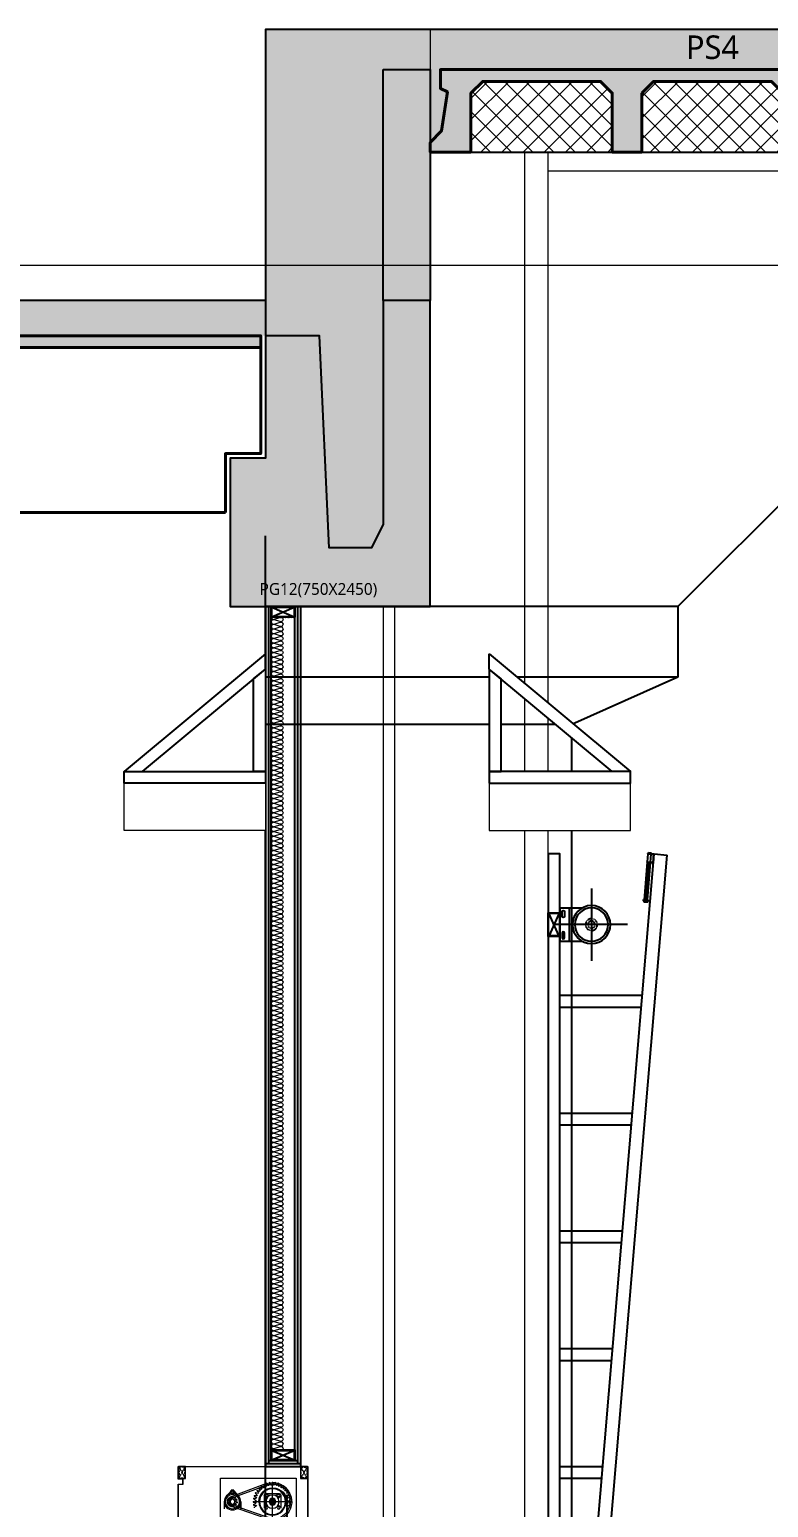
# Model space of a CAD drawing. Header units: millimetres. Extents: x 0 to 420000, y 0 to 297000.
# Drawn here: x 229511 to 232648, y 48176 to 54450 of the extents above; entities that cross this region are included whole.
import ezdxf
from ezdxf.enums import TextEntityAlignment as Align

# ---------------------------------------------------------------- set-up
doc = ezdxf.new("R2010")
doc.units = ezdxf.units.MM
doc.set_wipeout_variables(frame=1)
for name, pattern in [('0731_main_plan$0$form_$0$y-Landschaft$0$_$1$20120914_Verkehrsflächen_Grün$0$20120628_xref - Gammel$1$3_H-GL_F1_U3 - Default$0${ Offset Lines }', [0]), ('CEN', [62, 60, -1, 0, -1]), ('CENTER', [2, 1.25, -0.25, 0.25, -0.25]), ('HID', [2, 1.1, -0.9]), ('HIDDENX2', [0.75, 0.5, -0.25])]:
    doc.linetypes.add(name, pattern=pattern)
doc.layers.get('Defpoints').update_dxf_attribs({"color": 140})
for name, color, linetype in [('1', 3, 'Continuous'), ('3', 3, 'Continuous'), ('[0]', 255, 'Continuous'), ('A-CONC-SOLD', 253, 'CEN'), ('CEN', 1, 'CEN'), ('SCREW2', 8, 'Continuous'), ('오버헤드 FR', 1, 'Continuous')]:
    doc.layers.add(name, color=color, linetype=linetype)
for name, color, linetype, lineweight in [('A-AXIS-LINE', 1, 'CEN', 15), ('A-CONC-LIN1', 2, 'Continuous', 40), ('A-CONC-LIN2', 7, 'Continuous', 25), ('A-ELEV-LIN2', 7, 'Continuous', 25), ('A-ELEV-LIN3', 8, 'Continuous', 18), ('A-WAXM-DRYW', 4, 'Continuous', 25), ('A-WAXM-PANL', 6, 'Continuous', 20), ('A-XXXX-FIN2', 6, 'Continuous', 20), ('A-XXXX-INSL1', 15, 'Continuous', 18), ('A-XXXX-INSL2', 8, 'Continuous', 18), ('A-XXXX-STL', 3, 'Continuous', 25), ('DJ', 7, 'Continuous', 5)]:
    doc.layers.add(name, color=color, linetype=linetype, lineweight=lineweight)
doc.layers.add('A-XXXX-NPLT', color=144, linetype='Continuous', lineweight=15, plot=False)
doc.styles.add('맑은고딕', font='')
doc.styles.get('맑은고딕').set_extended_font_data('Malgun Gothic')

# ---------------------------------------------------------------- blocks, each defined once
blk = doc.blocks.new('axis(211208)')
at = {"layer": 'A-AXIS-LINE', "ltscale": 1000}
blk.add_line((4631788.1, -412118.7), (4955413.1, -412118.7), dxfattribs=at)
blk = doc.blocks.new('90x45x2.3t')
at = {"layer": '1'}
h = blk.add_hatch(dxfattribs=at)
h.set_pattern_fill('ANSI32', color=256, scale=0.5, style=0)
h.set_pattern_definition([(45, (21523.4563, -2132.821), (-3.367596, 3.367596), []), (45, (21525.7014, -2132.821), (-3.367596, 3.367596), [])])
h.paths.add_polyline_path([(23242.8, 726.2), (23338.2, 726.2), (23338.2, 685.8), (23242.8, 685.8)], flags=16)
edge = h.paths.add_edge_path()
edge.add_line((23242.8, 728.5), (23338.2, 728.5))
edge.add_arc((23338.2, 726.2), 2.3, 360, 450, ccw=False)
edge.add_line((23340.5, 726.2), (23340.5, 685.8))
edge.add_arc((23338.2, 685.8), 2.3, 270, 360, ccw=False)
edge.add_line((23338.2, 683.5), (23242.8, 683.5))
edge.add_arc((23242.8, 685.8), 2.3, 180, 270, ccw=False)
edge.add_line((23240.5, 685.8), (23240.5, 726.2))
edge.add_arc((23242.8, 726.2), 2.3, 90, 180, ccw=False)
for p, q in [((23242.8, 685.8), (23338.2, 726.2)), ((23242.8, 726.2), (23338.2, 685.8))]:
    blk.add_line(p, q, dxfattribs=at)
at = {"layer": '3'}
blk.add_lwpolyline([(23242.8, 728.5), (23338.2, 728.5, -0.414214), (23340.5, 726.2), (23340.5, 685.8, -0.414214), (23338.2, 683.5), (23242.8, 683.5, -0.414214), (23240.5, 685.8), (23240.5, 726.2, -0.414214)], format="xyb", close=True, dxfattribs=at)
blk.add_lwpolyline([(23242.8, 726.2), (23338.2, 726.2), (23338.2, 685.8), (23242.8, 685.8)], close=True, dxfattribs=at)
at = {"layer": 'Defpoints'}
blk.add_lwpolyline([(23240.5, 728.5), (23340.5, 728.5), (23340.5, 683.5), (23240.5, 683.5)], close=True, dxfattribs=at)
blk = doc.blocks.new('방화스크린(냉동)')
at = {"layer": 'A-ELEV-LIN3'}
for p, q in [((225693.1, 84336.8), (225694.8, 84339.1)), ((225693.1, 84336.8), (225700.6, 84328)), ((225694.8, 84339.1), (225705.5, 84334.8)), ((225701.3, 84346.7), (225703.3, 84348.7)), ((225701.3, 84346.7), (225707.2, 84336.8)), ((225703.3, 84348.7), (225713.2, 84342.7)), ((225705.5, 84334.8), (225707.2, 84336.8)), ((225710.9, 84355.2), (225713.2, 84356.9)), ((225710.9, 84355.2), (225715.2, 84344.5)), ((225713.2, 84356.9), (225722, 84349.4)), ((225713.2, 84342.7), (225715.2, 84344.5)), ((225721.7, 84362.1), (225724.2, 84363.4)), ((225721.7, 84362.1), (225724.3, 84350.8)), ((225722, 84349.4), (225724.3, 84350.8)), ((225724.2, 84363.4), (225731.8, 84354.6)), ((225731.8, 84354.6), (225734.2, 84355.6)), ((225733.4, 84367.2), (225736.1, 84368.1)), ((225733.4, 84367.2), (225734.2, 84355.6)), ((225736.1, 84368.1), (225742.3, 84358.2)), ((225742.3, 84358.2), (225744.8, 84358.9)), ((225745.8, 84370.4), (225744.8, 84358.9)), ((225745.8, 84370.4), (225748.6, 84370.9)), ((225748.6, 84370.9), (225753.2, 84360.2)), ((225753.2, 84360.2), (225755.8, 84360.4)), ((225758.6, 84371.6), (225755.8, 84360.4)), ((225760, 84347.9), (225757.9, 84347.9)), ((225760, 84347.2), (225757.9, 84347.2)), ((225758.6, 84371.6), (225761.4, 84371.6)), ((225760, 84217.2), (225760, 84362.8)), ((225761.4, 84371.6), (225764.2, 84360.4)), ((225764.2, 84360.4), (225766.8, 84360.2)), ((225771.4, 84370.9), (225766.8, 84360.2)), ((225771.4, 84370.9), (225774.2, 84370.4)), ((225774.2, 84370.4), (225775.2, 84358.9)), ((225775.2, 84358.9), (225777.7, 84358.2)), ((225783.9, 84368.1), (225777.7, 84358.2)), ((225783.9, 84368.1), (225786.6, 84367.2)), ((225786.6, 84367.2), (225785.8, 84355.6)), ((225785.8, 84355.6), (225788.2, 84354.6)), ((225795.8, 84363.4), (225788.2, 84354.6)), ((225794, 84356.5), (225936.3, 84303.1)), ((225798.3, 84362.1), (225795.7, 84350.8)), ((225795.7, 84350.8), (225798, 84349.4)), ((225795.8, 84363.4), (225798.3, 84362.1)), ((225797.1, 84362.7), (225939.5, 84309.3)), ((225806.9, 84356.9), (225798, 84349.4)), ((225809.1, 84355.2), (225804.8, 84344.5)), ((225804.8, 84344.5), (225806.8, 84342.7)), ((225816.7, 84348.7), (225806.8, 84342.7)), ((225806.9, 84356.9), (225809.1, 84355.2)), ((225818.7, 84346.7), (225812.8, 84336.8)), ((225812.8, 84336.8), (225814.5, 84334.8)), ((225825.2, 84339.1), (225814.5, 84334.8)), ((225816.7, 84348.7), (225818.7, 84346.7)), ((225826.9, 84336.8), (225819.4, 84328)), ((225825.2, 84339.1), (225826.9, 84336.8)), ((225923.9, 84335.7), (225903.9, 84313.8)), ((225922.6, 84334.3), (225922.6, 84324.4)), ((225923.9, 84338.8), (225935.3, 84338.8)), ((225923.9, 84324.6), (225923.9, 84338.8)), ((225935.3, 84324.7), (225935.3, 84338.8)), ((225935.3, 84335.9), (225955.4, 84313.8)), ((225936.7, 84334.3), (225936.7, 84324.4)), ((225678.4, 84291.4), (225689.6, 84294.2)), ((225678.4, 84288.6), (225678.4, 84291.4)), ((225678.4, 84288.6), (225689.6, 84285.8)), ((225679.1, 84301.4), (225679.6, 84304.2)), ((225679.1, 84301.4), (225689.8, 84296.8)), ((225679.1, 84278.6), (225689.8, 84283.2)), ((225679.6, 84275.8), (225679.1, 84278.6)), ((225679.6, 84304.2), (225691.1, 84305.2)), ((225679.6, 84275.8), (225691.1, 84274.8)), ((225681.9, 84313.9), (225682.8, 84316.6)), ((225681.9, 84313.9), (225691.8, 84307.7)), ((225681.9, 84266.1), (225691.8, 84272.3)), ((225682.8, 84316.6), (225694.4, 84315.8)), ((225686.6, 84325.8), (225687.9, 84328.3)), ((225686.6, 84325.8), (225695.4, 84318.2)), ((225687.2, 84290), (225832.8, 84290)), ((225687.9, 84328.3), (225699.2, 84325.7)), ((225689.6, 84294.2), (225689.8, 84296.8)), ((225689.8, 84283.2), (225689.6, 84285.8)), ((225691.1, 84305.2), (225691.8, 84307.7)), ((225691.8, 84272.3), (225691.1, 84274.8)), ((225694.4, 84315.8), (225695.4, 84318.2)), ((225699.2, 84325.7), (225700.6, 84328)), ((225724.8, 84318.1), (225724.8, 84261.8)), ((225724.8, 84315.2), (225732.2, 84307.8)), ((225732.2, 84272.2), (225724.8, 84264.8)), ((225788.1, 84325.2), (225731.9, 84325.2)), ((225734.8, 84325.2), (225742.2, 84317.8)), ((225749.5, 84289.4), (225760.6, 84300.5)), ((225764.5, 84299.5), (225750.5, 84285.4)), ((225767.5, 84297.5), (225752.5, 84282.5)), ((225769.5, 84294.6), (225755.5, 84280.5)), ((225759, 84208.4), (225929.4, 84268.4)), ((225759.1, 84215.3), (225929.5, 84275.3)), ((225770.5, 84290.6), (225759.4, 84279.5)), ((225785.2, 84325.2), (225777.8, 84317.8)), ((225795.2, 84315.2), (225787.8, 84307.8)), ((225787.8, 84272.2), (225795.2, 84264.8)), ((225795.2, 84318.1), (225795.2, 84261.8)), ((225817.3, 84290), (225818, 84290)), ((225819.4, 84328), (225820.8, 84325.7)), ((225832.1, 84328.3), (225820.8, 84325.7)), ((225833.4, 84325.8), (225824.6, 84318.2)), ((225824.6, 84318.2), (225825.6, 84315.8)), ((225837.2, 84316.6), (225825.6, 84315.8)), ((225838.1, 84313.9), (225828.2, 84307.7)), ((225828.2, 84307.7), (225828.9, 84305.2)), ((225828.9, 84274.8), (225828.2, 84272.3)), ((225838.1, 84266.1), (225828.2, 84272.3)), ((225840.4, 84304.2), (225828.9, 84305.2)), ((225840.4, 84275.8), (225828.9, 84274.8)), ((225840.9, 84301.4), (225830.2, 84296.8)), ((225830.2, 84296.8), (225830.4, 84294.2)), ((225830.4, 84285.8), (225830.2, 84283.2)), ((225840.9, 84278.6), (225830.2, 84283.2)), ((225841.6, 84291.4), (225830.4, 84294.2)), ((225841.6, 84288.6), (225830.4, 84285.8)), ((225832.1, 84328.3), (225833.4, 84325.8)), ((225837.2, 84316.6), (225838.1, 84313.9)), ((225840.4, 84304.2), (225840.9, 84301.4)), ((225840.9, 84278.6), (225840.4, 84275.8)), ((225841.6, 84291.4), (225841.6, 84288.6)), ((225894.5, 84290), (225894.5, 84259.7)), ((225900.3, 84270.6), (225894.5, 84264.8)), ((225908.2, 84288.3), (225914.9, 84290.2)), ((225908.6, 84285.5), (225908.2, 84288.3)), ((225908.6, 84285.5), (225915.6, 84285.6)), ((225909.5, 84297.7), (225910.7, 84300.2)), ((225909.5, 84297.7), (225915.4, 84293.9)), ((225910.7, 84300.2), (225917.4, 84298.1)), ((225912.5, 84277), (225917.2, 84282.2)), ((225914.3, 84274.8), (225912.5, 84277)), ((225914.3, 84274.8), (225920.2, 84278.7)), ((225914.9, 84290.2), (225915.4, 84293.9)), ((225917.2, 84282.2), (225915.6, 84285.6)), ((225916.8, 84307.3), (225919.2, 84308.9)), ((225916.8, 84307.3), (225919.8, 84301)), ((225917.4, 84298.1), (225919.8, 84301)), ((225919.2, 84308.9), (225923.7, 84303.5)), ((225923.4, 84276.7), (225920.2, 84278.7)), ((225922.2, 84269.7), (225923.4, 84276.7)), ((225924.9, 84269), (225922.2, 84269.7)), ((225923.7, 84303.5), (225927.3, 84304.5)), ((225924.9, 84269), (225927.8, 84275.4)), ((225928.2, 84311.5), (225927.3, 84304.5)), ((225931.6, 84275.4), (225927.8, 84275.4)), ((225928.2, 84311.5), (225931.1, 84311.5)), ((225931.1, 84311.5), (225931.9, 84304.5)), ((225934.4, 84269), (225931.6, 84275.4)), ((225931.9, 84304.5), (225935.5, 84303.5)), ((225937.1, 84269.7), (225934.4, 84269)), ((225940.1, 84308.9), (225935.5, 84303.5)), ((225939.2, 84278.8), (225936, 84276.7)), ((225937.1, 84269.7), (225936, 84276.7)), ((225945, 84274.8), (225939.2, 84278.8)), ((225942.5, 84307.3), (225939.4, 84301)), ((225939.4, 84301), (225941.9, 84298.2)), ((225940.1, 84308.9), (225942.5, 84307.3)), ((225948.6, 84300.2), (225941.9, 84298.2)), ((225943.7, 84285.7), (225942.2, 84282.2)), ((225946.8, 84277), (225942.2, 84282.2)), ((225950.8, 84285.5), (225943.7, 84285.7)), ((225949.8, 84297.7), (225943.8, 84294)), ((225943.8, 84294), (225944.4, 84290.3)), ((225951.2, 84288.3), (225944.4, 84290.3)), ((225946.8, 84277), (225945, 84274.8)), ((225948.6, 84300.2), (225949.8, 84297.7)), ((225951.2, 84288.3), (225950.8, 84285.5)), ((225959, 84270.6), (225964.8, 84264.8)), ((225964.8, 84290), (225964.8, 84259.7)), ((225682.8, 84263.4), (225681.9, 84266.1)), ((225838.1, 84266.1), (225837.2, 84263.4))]:
    blk.add_line(p, q, dxfattribs=at)
blk.add_lwpolyline([(225980, 84390), (225660, 84390), (225660, 84190), (225980, 84190)], close=True, dxfattribs=at)
for centre, radius in [((225760, 84290), 57.2), ((225760, 84290), 55), ((225929.7, 84330.7), 4.16), ((225733.6, 84316.4), 5.28), ((225733.6, 84263.6), 5.28), ((225760, 84290), 28.1), ((225760, 84290), 14.2), ((225760, 84290), 10.6), ((225786.4, 84316.4), 5.28), ((225786.4, 84263.6), 5.28), ((225929.7, 84290), 35.1), ((225929.7, 84290), 30.4), ((225929.7, 84290), 10.3)]:
    blk.add_circle(centre, radius, dxfattribs=at)
for centre, radius, start, end in [((225760, 84290), 81.6, 62.94208, 269.33238), ((225760, 84290), 74.7, 62.93952, 269.33494), ((225757.9, 84287.2), 60.7, 90, 180), ((225757.9, 84287.2), 60, 90, 180), ((225760, 84290), 58, 0, 90), ((225760, 84290), 57.3, 0, 90), ((225731.9, 84318.1), 7.04, 90, 180), ((225727.2, 84302.8), 7.04, 338.57818, 45), ((225727.2, 84277.1), 7.04, 315, 21.42182), ((225747.2, 84322.7), 7.04, 225, 291.42182), ((225772.9, 84322.7), 7.04, 248.57818, 315), ((225792.8, 84302.8), 7.04, 135, 201.42182), ((225792.8, 84277.1), 7.04, 158.57818, 225), ((225788.1, 84318.1), 7.04, 0, 90), ((225929.7, 84290), 21.6, 269.3057, 62.96964), ((225929.7, 84290), 14.7, 269.3057, 62.96964)]:
    blk.add_arc(centre, radius, start, end, dxfattribs=at)
at = {"layer": 'A-WAXM-DRYW'}
for p, q in [((225640, 84440), (225640, 88090)), ((225652.5, 84452.5), (225652.5, 88090)), ((225665, 84498.7), (225665, 88090)), ((225765, 84500), (225765, 88090)), ((225777.5, 88090), (225777.5, 84465)), ((225790, 88090), (225790, 84440)), ((225777.5, 84465), (225652.5, 84465)), ((225777.5, 84465), (225777.5, 84452.5)), ((225790, 84452.5), (225640, 84452.5)), ((225790, 84440), (225640, 84440))]:
    blk.add_line(p, q, dxfattribs=at)
at = {"layer": 'A-XXXX-INSL2'}
blk.add_lwpolyline([(225765, 88045, -0.508699), (225752.9, 88036.2), (225727.1, 88043.8, 1.37259), (225727.1, 88026.2), (225752.9, 88033.8, -1.37259), (225752.9, 88016.2), (225727.1, 88023.8, 1.37259), (225727.1, 88006.2), (225752.9, 88013.8, -1.37259), (225752.9, 87996.2), (225727.1, 88003.8, 1.37259), (225727.1, 87986.2), (225752.9, 87993.8, -1.37259), (225752.9, 87976.2), (225727.1, 87983.8, 1.37259), (225727.1, 87966.2), (225752.9, 87973.8, -1.37259), (225752.9, 87956.2), (225727.1, 87963.8, 1.37259), (225727.1, 87946.2), (225752.9, 87953.8, -1.37259), (225752.9, 87936.2), (225727.1, 87943.8, 1.37259), (225727.1, 87926.2), (225752.9, 87933.8, -1.37259), (225752.9, 87916.2), (225727.1, 87923.8, 1.37259), (225727.1, 87906.2), (225752.9, 87913.8, -1.37259), (225752.9, 87896.2), (225727.1, 87903.8, 1.37259), (225727.1, 87886.2), (225752.9, 87893.8, -1.37259), (225752.9, 87876.2), (225727.1, 87883.8, 1.37259), (225727.1, 87866.2), (225752.9, 87873.8, -1.37259), (225752.9, 87856.2), (225727.1, 87863.8, 1.37259), (225727.1, 87846.2), (225752.9, 87853.8, -1.37259), (225752.9, 87836.2), (225727.1, 87843.8, 1.37259), (225727.1, 87826.2), (225752.9, 87833.8, -1.37259), (225752.9, 87816.2), (225727.1, 87823.8, 1.37259), (225727.1, 87806.2), (225752.9, 87813.8, -1.37259), (225752.9, 87796.2), (225727.1, 87803.8, 1.37259), (225727.1, 87786.2), (225752.9, 87793.8, -1.37259), (225752.9, 87776.2), (225727.1, 87783.8, 1.37259), (225727.1, 87766.2), (225752.9, 87773.8, -1.37259), (225752.9, 87756.2), (225727.1, 87763.8, 1.37259), (225727.1, 87746.2), (225752.9, 87753.8, -1.37259), (225752.9, 87736.2), (225727.1, 87743.8, 1.37259), (225727.1, 87726.2), (225752.9, 87733.8, -1.37259), (225752.9, 87716.2), (225727.1, 87723.8, 1.37259), (225727.1, 87706.2), (225752.9, 87713.8, -1.37259), (225752.9, 87696.2), (225727.1, 87703.8, 1.37259), (225727.1, 87686.2), (225752.9, 87693.8, -1.37259), (225752.9, 87676.2), (225727.1, 87683.8, 1.37259), (225727.1, 87666.2), (225752.9, 87673.8, -1.37259), (225752.9, 87656.2), (225727.1, 87663.8, 1.37259), (225727.1, 87646.2), (225752.9, 87653.8, -1.37259), (225752.9, 87636.2), (225727.1, 87643.8, 1.37259), (225727.1, 87626.2), (225752.9, 87633.8, -1.37259), (225752.9, 87616.2), (225727.1, 87623.8, 1.37259), (225727.1, 87606.2), (225752.9, 87613.8, -1.37259), (225752.9, 87596.2), (225727.1, 87603.8, 1.37259), (225727.1, 87586.2), (225752.9, 87593.8, -1.37259), (225752.9, 87576.2), (225727.1, 87583.8, 1.37259), (225727.1, 87566.2), (225752.9, 87573.8, -1.37259), (225752.9, 87556.2), (225727.1, 87563.8, 1.37259), (225727.1, 87546.2), (225752.9, 87553.8, -1.37259), (225752.9, 87536.2), (225727.1, 87543.8, 1.37259), (225727.1, 87526.2), (225752.9, 87533.8, -1.37259), (225752.9, 87516.2), (225727.1, 87523.8, 1.37259), (225727.1, 87506.2), (225752.9, 87513.8, -1.37259), (225752.9, 87496.2), (225727.1, 87503.8, 1.37259), (225727.1, 87486.2), (225752.9, 87493.8, -1.37259), (225752.9, 87476.2), (225727.1, 87483.8, 1.37259), (225727.1, 87466.2), (225752.9, 87473.8, -1.37259), (225752.9, 87456.2), (225727.1, 87463.8, 1.37259), (225727.1, 87446.2), (225752.9, 87453.8, -1.37259), (225752.9, 87436.2), (225727.1, 87443.8, 1.37259), (225727.1, 87426.2), (225752.9, 87433.8, -1.37259), (225752.9, 87416.2), (225727.1, 87423.8, 1.37259), (225727.1, 87406.2), (225752.9, 87413.8, -1.37259), (225752.9, 87396.2), (225727.1, 87403.8, 1.37259), (225727.1, 87386.2), (225752.9, 87393.8, -1.37259), (225752.9, 87376.2), (225727.1, 87383.8, 1.37259), (225727.1, 87366.2), (225752.9, 87373.8, -1.37259), (225752.9, 87356.2), (225727.1, 87363.8, 1.37259), (225727.1, 87346.2), (225752.9, 87353.8, -1.37259), (225752.9, 87336.2), (225727.1, 87343.8, 1.37259), (225727.1, 87326.2), (225752.9, 87333.8, -1.37259), (225752.9, 87316.2), (225727.1, 87323.8, 1.37259), (225727.1, 87306.2), (225752.9, 87313.8, -1.37259), (225752.9, 87296.2), (225727.1, 87303.8, 1.37259), (225727.1, 87286.2), (225752.9, 87293.8, -1.37259), (225752.9, 87276.2), (225727.1, 87283.8, 1.37259), (225727.1, 87266.2), (225752.9, 87273.8, -1.37259), (225752.9, 87256.2), (225727.1, 87263.8, 1.37259), (225727.1, 87246.2), (225752.9, 87253.8, -1.37259), (225752.9, 87236.2), (225727.1, 87243.8, 1.37259), (225727.1, 87226.2), (225752.9, 87233.8, -1.37259), (225752.9, 87216.2), (225727.1, 87223.8, 1.37259), (225727.1, 87206.2), (225752.9, 87213.8, -1.37259), (225752.9, 87196.2), (225727.1, 87203.8, 1.37259), (225727.1, 87186.2), (225752.9, 87193.8, -1.37259), (225752.9, 87176.2), (225727.1, 87183.8, 1.37259), (225727.1, 87166.2), (225752.9, 87173.8, -1.37259), (225752.9, 87156.2), (225727.1, 87163.8, 1.37259), (225727.1, 87146.2), (225752.9, 87153.8, -1.37259), (225752.9, 87136.2), (225727.1, 87143.8, 1.37259), (225727.1, 87126.2), (225752.9, 87133.8, -1.37259), (225752.9, 87116.2), (225727.1, 87123.8, 1.37259), (225727.1, 87106.2), (225752.9, 87113.8, -1.37259), (225752.9, 87096.2), (225727.1, 87103.8, 1.37259), (225727.1, 87086.2), (225752.9, 87093.8, -1.37259), (225752.9, 87076.2), (225727.1, 87083.8, 1.37259), (225727.1, 87066.2), (225752.9, 87073.8, -1.37259), (225752.9, 87056.2), (225727.1, 87063.8, 1.37259), (225727.1, 87046.2), (225752.9, 87053.8, -1.37259), (225752.9, 87036.2), (225727.1, 87043.8, 1.37259), (225727.1, 87026.2), (225752.9, 87033.8, -1.37259), (225752.9, 87016.2), (225727.1, 87023.8, 1.37259), (225727.1, 87006.2), (225752.9, 87013.8, -1.37259), (225752.9, 86996.2), (225727.1, 87003.8, 1.37259), (225727.1, 86986.2), (225752.9, 86993.8, -1.37259), (225752.9, 86976.2), (225727.1, 86983.8, 1.37259), (225727.1, 86966.2), (225752.9, 86973.8, -1.37259), (225752.9, 86956.2), (225727.1, 86963.8, 1.37259), (225727.1, 86946.2), (225752.9, 86953.8, -1.37259), (225752.9, 86936.2), (225727.1, 86943.8, 1.37259), (225727.1, 86926.2), (225752.9, 86933.8, -1.37259), (225752.9, 86916.2), (225727.1, 86923.8, 1.37259), (225727.1, 86906.2), (225752.9, 86913.8, -1.37259), (225752.9, 86896.2), (225727.1, 86903.8, 1.37259), (225727.1, 86886.2), (225752.9, 86893.8, -1.37259), (225752.9, 86876.2), (225727.1, 86883.8, 1.37259), (225727.1, 86866.2), (225752.9, 86873.8, -1.37259), (225752.9, 86856.2), (225727.1, 86863.8, 1.37259), (225727.1, 86846.2), (225752.9, 86853.8, -1.37259), (225752.9, 86836.2), (225727.1, 86843.8, 1.37259), (225727.1, 86826.2), (225752.9, 86833.8, -1.37259), (225752.9, 86816.2), (225727.1, 86823.8, 1.37259), (225727.1, 86806.2), (225752.9, 86813.8, -1.37259), (225752.9, 86796.2), (225727.1, 86803.8, 1.37259), (225727.1, 86786.2), (225752.9, 86793.8, -1.37259), (225752.9, 86776.2), (225727.1, 86783.8, 1.37259), (225727.1, 86766.2), (225752.9, 86773.8, -1.37259), (225752.9, 86756.2), (225727.1, 86763.8, 1.37259), (225727.1, 86746.2), (225752.9, 86753.8, -1.37259), (225752.9, 86736.2), (225727.1, 86743.8, 1.37259), (225727.1, 86726.2), (225752.9, 86733.8, -1.37259), (225752.9, 86716.2), (225727.1, 86723.8, 1.37259), (225727.1, 86706.2), (225752.9, 86713.8, -1.37259), (225752.9, 86696.2), (225727.1, 86703.8, 1.37259), (225727.1, 86686.2), (225752.9, 86693.8, -1.37259), (225752.9, 86676.2), (225727.1, 86683.8, 1.37259), (225727.1, 86666.2), (225752.9, 86673.8, -1.37259), (225752.9, 86656.2), (225727.1, 86663.8, 1.37259), (225727.1, 86646.2), (225752.9, 86653.8, -1.37259), (225752.9, 86636.2), (225727.1, 86643.8, 1.37259), (225727.1, 86626.2), (225752.9, 86633.8, -1.37259), (225752.9, 86616.2), (225727.1, 86623.8, 1.37259), (225727.1, 86606.2), (225752.9, 86613.8, -1.37259), (225752.9, 86596.2), (225727.1, 86603.8, 1.37259), (225727.1, 86586.2), (225752.9, 86593.8, -1.37259), (225752.9, 86576.2), (225727.1, 86583.8, 1.37259), (225727.1, 86566.2), (225752.9, 86573.8, -1.37259), (225752.9, 86556.2), (225727.1, 86563.8, 1.37259), (225727.1, 86546.2), (225752.9, 86553.8, -1.37259), (225752.9, 86536.2), (225727.1, 86543.8, 1.37259), (225727.1, 86526.2), (225752.9, 86533.8, -1.37259), (225752.9, 86516.2), (225727.1, 86523.8, 1.37259), (225727.1, 86506.2), (225752.9, 86513.8, -1.37259), (225752.9, 86496.2), (225727.1, 86503.8, 1.37259), (225727.1, 86486.2), (225752.9, 86493.8, -1.37259), (225752.9, 86476.2), (225727.1, 86483.8, 1.37259), (225727.1, 86466.2), (225752.9, 86473.8, -1.37259), (225752.9, 86456.2), (225727.1, 86463.8, 1.37259), (225727.1, 86446.2), (225752.9, 86453.8, -1.37259), (225752.9, 86436.2), (225727.1, 86443.8, 1.37259), (225727.1, 86426.2), (225752.9, 86433.8, -1.37259), (225752.9, 86416.2), (225727.1, 86423.8, 1.37259), (225727.1, 86406.2), (225752.9, 86413.8, -1.37259), (225752.9, 86396.2), (225727.1, 86403.8, 1.37259), (225727.1, 86386.2), (225752.9, 86393.8, -1.37259), (225752.9, 86376.2), (225727.1, 86383.8, 1.37259), (225727.1, 86366.2), (225752.9, 86373.8, -1.37259), (225752.9, 86356.2), (225727.1, 86363.8, 1.37259), (225727.1, 86346.2), (225752.9, 86353.8, -1.37259), (225752.9, 86336.2), (225727.1, 86343.8, 1.37259), (225727.1, 86326.2), (225752.9, 86333.8, -1.37259), (225752.9, 86316.2), (225727.1, 86323.8, 1.37259), (225727.1, 86306.2), (225752.9, 86313.8, -1.37259), (225752.9, 86296.2), (225727.1, 86303.8, 1.37259), (225727.1, 86286.2), (225752.9, 86293.8, -1.37259), (225752.9, 86276.2), (225727.1, 86283.8, 1.37259), (225727.1, 86266.2), (225752.9, 86273.8, -1.37259), (225752.9, 86256.2), (225727.1, 86263.8, 1.37259), (225727.1, 86246.2), (225752.9, 86253.8, -1.37259), (225752.9, 86236.2), (225727.1, 86243.8, 1.37259), (225727.1, 86226.2), (225752.9, 86233.8, -1.37259), (225752.9, 86216.2), (225727.1, 86223.8, 1.37259), (225727.1, 86206.2), (225752.9, 86213.8, -1.37259), (225752.9, 86196.2), (225727.1, 86203.8, 1.37259), (225727.1, 86186.2), (225752.9, 86193.8, -1.37259), (225752.9, 86176.2), (225727.1, 86183.8, 1.37259), (225727.1, 86166.2), (225752.9, 86173.8, -1.37259), (225752.9, 86156.2), (225727.1, 86163.8, 1.37259), (225727.1, 86146.2), (225752.9, 86153.8, -1.37259), (225752.9, 86136.2), (225727.1, 86143.8, 1.37259), (225727.1, 86126.2), (225752.9, 86133.8, -1.37259), (225752.9, 86116.2), (225727.1, 86123.8, 1.37259), (225727.1, 86106.2), (225752.9, 86113.8, -1.37259), (225752.9, 86096.2), (225727.1, 86103.8, 1.37259), (225727.1, 86086.2), (225752.9, 86093.8, -1.37259), (225752.9, 86076.2), (225727.1, 86083.8, 1.37259), (225727.1, 86066.2), (225752.9, 86073.8, -1.37259), (225752.9, 86056.2), (225727.1, 86063.8, 1.37259), (225727.1, 86046.2), (225752.9, 86053.8, -1.37259), (225752.9, 86036.2), (225727.1, 86043.8, 1.37259), (225727.1, 86026.2), (225752.9, 86033.8, -1.37259), (225752.9, 86016.2), (225727.1, 86023.8, 1.37259), (225727.1, 86006.2), (225752.9, 86013.8, -1.37259), (225752.9, 85996.2), (225727.1, 86003.8, 1.37259), (225727.1, 85986.2), (225752.9, 85993.8, -1.37259), (225752.9, 85976.2), (225727.1, 85983.8, 1.37259), (225727.1, 85966.2), (225752.9, 85973.8, -1.37259), (225752.9, 85956.2), (225727.1, 85963.8, 1.37259), (225727.1, 85946.2), (225752.9, 85953.8, -1.37259), (225752.9, 85936.2), (225727.1, 85943.8, 1.37259), (225727.1, 85926.2), (225752.9, 85933.8, -1.37259), (225752.9, 85916.2), (225727.1, 85923.8, 1.37259), (225727.1, 85906.2), (225752.9, 85913.8, -1.37259), (225752.9, 85896.2), (225727.1, 85903.8, 1.37259), (225727.1, 85886.2), (225752.9, 85893.8, -1.37259), (225752.9, 85876.2), (225727.1, 85883.8, 1.37259), (225727.1, 85866.2), (225752.9, 85873.8, -1.37259), (225752.9, 85856.2), (225727.1, 85863.8, 1.37259), (225727.1, 85846.2), (225752.9, 85853.8, -1.37259), (225752.9, 85836.2), (225727.1, 85843.8, 1.37259), (225727.1, 85826.2), (225752.9, 85833.8, -1.37259), (225752.9, 85816.2), (225727.1, 85823.8, 1.37259), (225727.1, 85806.2), (225752.9, 85813.8, -1.37259), (225752.9, 85796.2), (225727.1, 85803.8, 1.37259), (225727.1, 85786.2), (225752.9, 85793.8, -1.37259), (225752.9, 85776.2), (225727.1, 85783.8, 1.37259), (225727.1, 85766.2), (225752.9, 85773.8, -1.37259), (225752.9, 85756.2), (225727.1, 85763.8, 1.37259), (225727.1, 85746.2), (225752.9, 85753.8, -1.37259), (225752.9, 85736.2), (225727.1, 85743.8, 1.37259), (225727.1, 85726.2), (225752.9, 85733.8, -1.37259), (225752.9, 85716.2), (225727.1, 85723.8, 1.37259), (225727.1, 85706.2), (225752.9, 85713.8, -1.37259), (225752.9, 85696.2), (225727.1, 85703.8, 1.37259), (225727.1, 85686.2), (225752.9, 85693.8, -1.37259), (225752.9, 85676.2), (225727.1, 85683.8, 1.37259), (225727.1, 85666.2), (225752.9, 85673.8, -1.37259), (225752.9, 85656.2), (225727.1, 85663.8, 1.37259), (225727.1, 85646.2), (225752.9, 85653.8, -1.37259), (225752.9, 85636.2), (225727.1, 85643.8, 1.37259), (225727.1, 85626.2), (225752.9, 85633.8, -1.37259), (225752.9, 85616.2), (225727.1, 85623.8, 1.37259), (225727.1, 85606.2), (225752.9, 85613.8, -1.37259), (225752.9, 85596.2), (225727.1, 85603.8, 1.37259), (225727.1, 85586.2), (225752.9, 85593.8, -1.37259), (225752.9, 85576.2), (225727.1, 85583.8, 1.37259), (225727.1, 85566.2), (225752.9, 85573.8, -1.37259), (225752.9, 85556.2), (225727.1, 85563.8, 1.37259), (225727.1, 85546.2), (225752.9, 85553.8, -1.37259), (225752.9, 85536.2), (225727.1, 85543.8, 1.37259), (225727.1, 85526.2), (225752.9, 85533.8, -1.37259), (225752.9, 85516.2), (225727.1, 85523.8, 1.37259), (225727.1, 85506.2), (225752.9, 85513.8, -1.37259), (225752.9, 85496.2), (225727.1, 85503.8, 1.37259), (225727.1, 85486.2), (225752.9, 85493.8, -1.37259), (225752.9, 85476.2), (225727.1, 85483.8, 1.37259), (225727.1, 85466.2), (225752.9, 85473.8, -1.37259), (225752.9, 85456.2), (225727.1, 85463.8, 1.37259), (225727.1, 85446.2), (225752.9, 85453.8, -1.37259), (225752.9, 85436.2), (225727.1, 85443.8, 1.37259), (225727.1, 85426.2), (225752.9, 85433.8, -1.37259), (225752.9, 85416.2), (225727.1, 85423.8, 1.37259), (225727.1, 85406.2), (225752.9, 85413.8, -1.37259), (225752.9, 85396.2), (225727.1, 85403.8, 1.37259), (225727.1, 85386.2), (225752.9, 85393.8, -1.37259), (225752.9, 85376.2), (225727.1, 85383.8, 1.37259), (225727.1, 85366.2), (225752.9, 85373.8, -1.37259), (225752.9, 85356.2), (225727.1, 85363.8, 1.37259), (225727.1, 85346.2), (225752.9, 85353.8, -1.37259), (225752.9, 85336.2), (225727.1, 85343.8, 1.37259), (225727.1, 85326.2), (225752.9, 85333.8, -1.37259), (225752.9, 85316.2), (225727.1, 85323.8, 1.37259), (225727.1, 85306.2), (225752.9, 85313.8, -1.37259), (225752.9, 85296.2), (225727.1, 85303.8, 1.37259), (225727.1, 85286.2), (225752.9, 85293.8, -1.37259), (225752.9, 85276.2), (225727.1, 85283.8, 1.37259), (225727.1, 85266.2), (225752.9, 85273.8, -1.37259), (225752.9, 85256.2), (225727.1, 85263.8, 1.37259), (225727.1, 85246.2), (225752.9, 85253.8, -1.37259), (225752.9, 85236.2), (225727.1, 85243.8, 1.37259), (225727.1, 85226.2), (225752.9, 85233.8, -1.37259), (225752.9, 85216.2), (225727.1, 85223.8, 1.37259), (225727.1, 85206.2), (225752.9, 85213.8, -1.37259), (225752.9, 85196.2), (225727.1, 85203.8, 1.37259), (225727.1, 85186.2), (225752.9, 85193.8, -1.37259), (225752.9, 85176.2), (225727.1, 85183.8, 1.37259), (225727.1, 85166.2), (225752.9, 85173.8, -1.37259), (225752.9, 85156.2), (225727.1, 85163.8, 1.37259), (225727.1, 85146.2), (225752.9, 85153.8, -1.37259), (225752.9, 85136.2), (225727.1, 85143.8, 1.37259), (225727.1, 85126.2), (225752.9, 85133.8, -1.37259), (225752.9, 85116.2), (225727.1, 85123.8, 1.37259), (225727.1, 85106.2), (225752.9, 85113.8, -1.37259), (225752.9, 85096.2), (225727.1, 85103.8, 1.37259), (225727.1, 85086.2), (225752.9, 85093.8, -1.37259), (225752.9, 85076.2), (225727.1, 85083.8, 1.37259), (225727.1, 85066.2), (225752.9, 85073.8, -1.37259), (225752.9, 85056.2), (225727.1, 85063.8, 1.37259), (225727.1, 85046.2), (225752.9, 85053.8, -1.37259), (225752.9, 85036.2), (225727.1, 85043.8, 1.37259), (225727.1, 85026.2), (225752.9, 85033.8, -1.37259), (225752.9, 85016.2), (225727.1, 85023.8, 1.37259), (225727.1, 85006.2), (225752.9, 85013.8, -1.37259), (225752.9, 84996.2), (225727.1, 85003.8, 1.37259), (225727.1, 84986.2), (225752.9, 84993.8, -1.37259), (225752.9, 84976.2), (225727.1, 84983.8, 1.37259), (225727.1, 84966.2), (225752.9, 84973.8, -1.37259), (225752.9, 84956.2), (225727.1, 84963.8, 1.37259), (225727.1, 84946.2), (225752.9, 84953.8, -1.37259), (225752.9, 84936.2), (225727.1, 84943.8, 1.37259), (225727.1, 84926.2), (225752.9, 84933.8, -1.37259), (225752.9, 84916.2), (225727.1, 84923.8, 1.37259), (225727.1, 84906.2), (225752.9, 84913.8, -1.37259), (225752.9, 84896.2), (225727.1, 84903.8, 1.37259), (225727.1, 84886.2), (225752.9, 84893.8, -1.37259), (225752.9, 84876.2), (225727.1, 84883.8, 1.37259), (225727.1, 84866.2), (225752.9, 84873.8, -1.37259), (225752.9, 84856.2), (225727.1, 84863.8, 1.37259), (225727.1, 84846.2), (225752.9, 84853.8, -1.37259), (225752.9, 84836.2), (225727.1, 84843.8, 1.37259), (225727.1, 84826.2), (225752.9, 84833.8, -1.37259), (225752.9, 84816.2), (225727.1, 84823.8, 1.37259), (225727.1, 84806.2), (225752.9, 84813.8, -1.37259), (225752.9, 84796.2), (225727.1, 84803.8, 1.37259), (225727.1, 84786.2), (225752.9, 84793.8, -1.37259), (225752.9, 84776.2), (225727.1, 84783.8, 1.37259), (225727.1, 84766.2), (225752.9, 84773.8, -1.37259), (225752.9, 84756.2), (225727.1, 84763.8, 1.37259), (225727.1, 84746.2), (225752.9, 84753.8, -1.37259), (225752.9, 84736.2), (225727.1, 84743.8, 1.37259), (225727.1, 84726.2), (225752.9, 84733.8, -1.37259), (225752.9, 84716.2), (225727.1, 84723.8, 1.37259), (225727.1, 84706.2), (225752.9, 84713.8, -1.37259), (225752.9, 84696.2), (225727.1, 84703.8, 1.37259), (225727.1, 84686.2), (225752.9, 84693.8, -1.37259), (225752.9, 84676.2), (225727.1, 84683.8, 1.37259), (225727.1, 84666.2), (225752.9, 84673.8, -1.37259), (225752.9, 84656.2), (225727.1, 84663.8, 1.37259), (225727.1, 84646.2), (225752.9, 84653.8, -1.37259), (225752.9, 84636.2), (225727.1, 84643.8, 1.37259), (225727.1, 84626.2), (225752.9, 84633.8, -1.37259), (225752.9, 84616.2), (225727.1, 84623.8, 1.37259), (225727.1, 84606.2), (225752.9, 84613.8, -1.37259), (225752.9, 84596.2), (225727.1, 84603.8, 1.37259), (225727.1, 84586.2), (225752.9, 84593.8, -1.37259), (225752.9, 84576.2), (225727.1, 84583.8, 1.37259), (225727.1, 84566.2), (225752.9, 84573.8, -1.37259), (225752.9, 84556.2), (225727.1, 84563.8, 1.37259), (225727.1, 84546.2), (225752.9, 84553.8, -1.37259), (225752.9, 84536.2), (225727.1, 84543.8, 1.37259), (225727.1, 84526.2), (225752.9, 84533.8, -1.37259), (225752.9, 84516.2), (225727.1, 84523.8, 0.471828), (225715, 84515)], format="xyb", dxfattribs=at)
at = {"layer": 'CEN', "color": 1, "linetype": 'CENTER'}
blk.add_line((225697.5, 79540), (225697.5, 84319.7), dxfattribs=at)
at = {"layer": 'DJ', "color": 8, "linetype": 'HIDDENX2'}
for p, q in [((225613.7, 84391.3), (225638.7, 84436.3)), ((225613.7, 84436.3), (225638.7, 84391.3)), ((226156.3, 84391.3), (226131.3, 84436.3)), ((226156.3, 84436.3), (226131.3, 84391.3))]:
    blk.add_line(p, q, dxfattribs=at)
at = {"layer": 'DJ', "color": 4}
for p, q in [((225697.2, 79541.5), (225697.2, 84287.2)), ((225697.9, 79541.5), (225697.9, 84287.2))]:
    blk.add_line(p, q, dxfattribs=at)
blk.add_lwpolyline([(226160, 84115), (226160, 84365), (226140, 84365), (226140, 84385), (226160, 84385), (226160, 84440), (225610, 84440), (225610, 84040)], dxfattribs=at)
at = {"layer": 'DJ', "color": 8}
for points in [[(225746, 84091.7), (225736.2, 84074.7), (225736.2, 84041.2), (225788.8, 84041.2), (225788.8, 84061.2), (225811.2, 84061.2), (225811.2, 84041.2), (226083.8, 84041.2), (226083.8, 84061.2), (226106.2, 84061.2), (226106.2, 84041.2), (226158.8, 84041.2), (226158.8, 84093.8), (226138.8, 84093.8), (226138.8, 84116.2), (226158.8, 84116.2), (226158.8, 84363.8), (226138.8, 84363.8), (226138.8, 84386.2), (226158.8, 84386.2), (226158.8, 84438.8), (225611.2, 84438.8)], [(225611.2, 84438.8), (225611.2, 84041.2), (225658.8, 84041.2), (225658.8, 84074.7), (225649, 84091.7)]]:
    blk.add_lwpolyline(points, dxfattribs=at)
at = {"layer": 'DJ', "color": 5}
blk.add_lwpolyline([(225641.2, 84388.8), (225611.2, 84388.8), (225611.2, 84438.8), (225641.2, 84438.8), (225641.2, 84388.8)], dxfattribs=at)
at = {"layer": 'DJ', "color": 8, "linetype": 'HIDDENX2'}
for points in [[(225613.7, 84436.3), (225613.7, 84391.3), (225638.7, 84391.3), (225638.7, 84436.3)], [(226156.3, 84436.3), (226156.3, 84391.3), (226131.3, 84391.3), (226131.3, 84436.3)]]:
    blk.add_lwpolyline(points, close=True, dxfattribs=at)
at = {"layer": 'DJ', "color": 5}
blk.add_lwpolyline([(226158.8, 84438.8), (226158.8, 84388.8), (226128.8, 84388.8), (226128.8, 84438.8)], close=True, dxfattribs=at)
at = {"layer": 'SCREW2', "xscale": -1}
for p in [(249005.5, 87361.5), (249005.5, 83781.5)]:
    blk.add_blockref('90x45x2.3t', p, dxfattribs=at)
blk = doc.blocks.new('DTS2_2')
at = {"layer": 'A-CONC-SOLD'}
h = blk.add_hatch(color=256, dxfattribs=at)
h.dxf.hatch_style = 1
h.paths.add_polyline_path([(12500, 0), (12500, -150), (320, -150), (320, 0)])
h = blk.add_hatch(color=256, dxfattribs=at)
h.dxf.hatch_style = 1
h.paths.add_polyline_path([(12480, -150), (12480, -200), (320, -200), (320, -150)])
at = {"layer": 'A-CONC-LIN1'}
blk.add_line((12480, -200), (320, -200), dxfattribs=at)
at = {"layer": 'A-CONC-LIN1', "color": 2}
blk.add_lwpolyline([(12330, -900), (470, -900), (470, -650), (320, -650), (320, -150), (12480, -150), (12480, -650), (12330, -650)], close=True, dxfattribs=at)
at = {"layer": 'A-CONC-LIN2'}
blk.add_line((12500, 0), (320, 0), dxfattribs=at)
blk = doc.blocks.new('PG12')
at = {"layer": 'A-CONC-SOLD'}
h = blk.add_hatch(color=256, dxfattribs=at)
h.dxf.hatch_style = 1
h.paths.add_polyline_path([(275, 2280), (475, 2280), (475, 1300), (275, 1300)], flags=17)
h.paths.add_polyline_path([(275, 1300), (475, 1300), (475, 0), (-375, 0), (-375, 630), (-225, 630), (-225, 1150), (5, 1150), (45, 250), (225, 250), (275, 350)])
h.paths.add_polyline_path([(-225, 2450), (475, 2450), (475, 2280), (275, 2280), (275, 1300), (275, 350), (225, 250), (45, 250), (5, 1150), (-225, 1150)])
at = {"color": 2, "ltscale": 2}
for points in [[(275, 2280), (475, 2280), (475, 1300), (275, 1300)], [(-225, 1150), (-225, 630), (-375, 630), (-375, 0), (475, 0), (475, 1300), (275, 1300), (275, 350), (225, 250), (45, 250), (5, 1150)]]:
    blk.add_lwpolyline(points, close=True, dxfattribs=at)
at = {"layer": 'A-ELEV-LIN2'}
blk.add_lwpolyline([(475, 2450), (-225, 2450), (-225, 1150)], dxfattribs=at)
at = {"layer": 'A-XXXX-NPLT'}
blk.add_lwpolyline([(475, 0), (-375, 0), (-375, 630), (-225, 630), (-225, 2450), (475, 2450)], close=True, dxfattribs=at)
at = {"layer": 'A-XXXX-NPLT', "style": '맑은고딕'}
blk.add_text('PG12(750X2450)', height=50, dxfattribs=at).set_placement((0, 69.9), align=Align.MIDDLE)
blk = doc.blocks.new('PS4')
at = {"layer": 'A-CONC-SOLD'}
h = blk.add_hatch(color=256, dxfattribs=at)
h.dxf.hatch_style = 1
h.paths.add_polyline_path([(-1197.5, -480), (-1197.5, 0), (1197.5, 0), (1197.5, -480), (1150.5, -430), (1125, -265), (1155, -250), (1155, -170), (-1155, -170), (-1155, -250), (-1125, -265), (-1150.5, -430)])
h = blk.add_hatch(color=256, dxfattribs=at)
h.dxf.hatch_style = 1
h.paths.add_polyline_path([(-300, -270), (-300, -480), (-300, -520), (-425, -520), (-425, -480), (-425, -270), (-475, -220), (-975, -220), (-1025, -270), (-1025, -480), (-1025, -520), (-1197.5, -520), (-1197.5, -480), (-1150.5, -430), (-1125, -265), (-1155, -250), (-1155, -170), (1155, -170), (1155, -250), (1125, -265), (1150.5, -430), (1197.5, -480), (1197.5, -520), (1025, -520), (1025, -480), (1025, -270), (975, -220), (475, -220), (425, -270), (425, -480), (425, -520), (300, -520), (300, -480), (300, -270), (250, -220), (-250, -220)])
at = {"layer": 'A-XXXX-INSL2'}
h = blk.add_hatch(dxfattribs=at)
h.set_pattern_fill('ANSI37', color=256, scale=20)
h.set_pattern_definition([(45, (-302204.5, -52690), (-44.90128, 44.90128), []), (135, (-302204.5, -52690), (-44.90128, -44.90128), [])])
h.paths.add_polyline_path([(-975, -220), (-1025, -270), (-1025, -480), (-1025, -520), (-425, -520), (-425, -480), (-425, -270), (-475, -220)])
h.paths.add_polyline_path([(300, -520), (300, -480), (300, -270), (250, -220), (-250, -220), (-300, -270), (-300, -480), (-300, -520)])
h.paths.add_polyline_path([(1025, -520), (1025, -480), (1025, -270), (975, -220), (475, -220), (425, -270), (425, -480), (425, -520)])
at = {"layer": 'A-CONC-LIN1', "color": 2, "linetype": '0731_main_plan$0$form_$0$y-Landschaft$0$_$1$20120914_Verkehrsflächen_Grün$0$20120628_xref - Gammel$1$3_H-GL_F1_U3 - Default$0${ Offset Lines }'}
blk.add_lwpolyline([(-300, -270), (-300, -480), (-300, -480), (-300, -520), (-425, -520), (-425, -480), (-425, -480), (-425, -270), (-475, -220), (-975, -220), (-1025, -270), (-1025, -480), (-1025, -480), (-1025, -520), (-1197.5, -520), (-1197.5, -480), (-1150.5, -430), (-1125, -265), (-1155, -250), (-1155, -170), (1155, -170), (1155, -250), (1125, -265), (1150.5, -430), (1197.5, -480), (1197.5, -520), (1025, -520), (1025, -480), (1025, -480), (1025, -270), (975, -220), (475, -220), (425, -270), (425, -480), (425, -480), (425, -520), (300, -520), (300, -480), (300, -480), (300, -270), (250, -220), (-250, -220)], close=True, dxfattribs=at)
at = {"layer": 'A-CONC-LIN2'}
blk.add_line((1197.5, 0), (-1197.5, 0), dxfattribs=at)
at = {"layer": 'A-ELEV-LIN2'}
for p, q in [((-1025, -520), (-425, -520)), ((-300, -520), (300, -520)), ((425, -520), (1025, -520))]:
    blk.add_line(p, q, dxfattribs=at)
at = {"layer": 'A-XXXX-NPLT', "style": '맑은고딕'}
blk.add_text('PS4', height=100, dxfattribs=at).set_placement((0, -75), align=Align.MIDDLE)
blk = doc.blocks.new('STOPER')
h = blk.add_hatch()
h.set_pattern_fill('ANSI32', color=4, scale=30, style=0)
h.set_pattern_definition([(45, (-19512.494, -16373.529), (-7.9549513, 7.9549513), []), (45, (-19507.191, -16373.529), (-7.9549513, 7.9549513), [])])
h.paths.add_polyline_path([(-379, 60), (-379, 30), (0, 30), (0, 60)])
for p, q in [((-400, 58), (-400, 32)), ((-390, 68), (-379, 68)), ((-390, 22), (-379, 22)), ((-385, 68), (-385, 22)), ((-385, 60), (-385, 30)), ((-379, 68), (-379, 22)), ((-379, 60), (0, 60)), ((-379, 30), (0, 30)), ((0, 65), (0, 0)), ((0, 65), (5, 65)), ((0, 5), (90, 5)), ((5, 65), (5, 5)), ((5, 60), (85, 60)), ((5, 30), (85, 30)), ((85, 65), (85, 5)), ((85, 65), (90, 65)), ((90, 65), (90, 0)), ((90, 60), (100, 60)), ((90, 30), (100, 30)), ((100, 60), (100, 30)), ((0, 0), (90, 0))]:
    blk.add_line(p, q)
for centre, start, end in [((-390, 58), 90, 180), ((-390, 32), 180, 270)]:
    blk.add_arc(centre, 10, start, end)
blk = doc.blocks.new('냉동오버헤드(220321)')
for p, q in [((54, 6246), (96, 6154)), ((54, 6154), (96, 6246))]:
    blk.add_line(p, q)
at = {"color": 2, "elevation": 7}
blk.add_lwpolyline([(-43.8, 6270), (10.1, 6270, -0.267949), (10.6, 6269.8, 0.57735), (11.4, 6269.8, -0.267949), (11.9, 6270), (45, 6270, -0.414214), (50, 6265), (50, 6135, -0.414214), (45, 6130), (11.9, 6130, -0.267949), (11.4, 6130.3, 0.57735), (10.6, 6130.3, -0.267949), (10.1, 6130), (-43.8, 6130)], format="xyb", dxfattribs=at)
blk.add_lwpolyline([(11, 6270), (11, 6130)], dxfattribs=at)
at = {"color": 2, "elevation": 21.1}
for points in [[(41, 6235), (41, 6255, 1), (31, 6255), (31, 6235, 1)], [(41, 6145, -1), (31, 6145), (31, 6165, -1), (41, 6165)]]:
    blk.add_lwpolyline(points, format="xyb", close=True, dxfattribs=at)
for radius in [80.7, 70.7]:
    blk.add_circle((-84, 6200, 7), radius)
at = {"color": 2, "linetype": 'HID', "ltscale": 0.1}
blk.add_circle((-84, 6200, 7), 25, dxfattribs=at)
at = {"linetype": 'HID', "ltscale": 0.1}
blk.add_circle((-84, 6200, 7), 15, dxfattribs=at)
at = {"layer": '[0]', "color": 4}
for p, q in [((-350.5, 6500, 14.1), (-405.3, 6495.4, 14.1)), ((-110.8, 2995.4, 14.1), (-405.3, 6495.4, 14.1)), ((-56, 3000, 14.1), (-350.5, 6500, 14.1)), ((50, 5900, 14.1), (-300, 5900, 14.1)), ((50, 5850, 14.1), (-295.8, 5850, 14.1)), ((50, 5400, 14.1), (-257.9, 5400, 14.1)), ((50, 5350, 14.1), (-253.7, 5350, 14.1)), ((50, 4900, 14.1), (-215.9, 4900, 14.1)), ((50, 4850, 14.1), (-211.7, 4850, 14.1)), ((50, 4400, 14.1), (-173.8, 4400, 14.1)), ((50, 4350, 14.1), (-169.6, 4350, 14.1)), ((50, 3900, 14.1), (-131.7, 3900, 14.1)), ((50, 3850, 14.1), (-127.5, 3850, 14.1))]:
    blk.add_line(p, q, dxfattribs=at)
at = {"layer": '오버헤드 FR', "elevation": 14.1}
for points in [[(100, 3100), (50, 3100), (50, 6500), (100, 6500)], [(50, 6150), (100, 6150), (100, 6250), (50, 6250)]]:
    blk.add_lwpolyline(points, close=True, dxfattribs=at)
at = {"layer": '오버헤드 FR', "elevation": 7}
for points in [[(-84, 6353.2), (-84, 6046.8)], [(-237.2, 6200), (69.2, 6200)]]:
    blk.add_lwpolyline(points, dxfattribs=at)
at = {"layer": '오버헤드 FR', "elevation": 14.1}
blk.add_lwpolyline([(54, 6152), (96, 6152, 0.414214), (98, 6154), (98, 6246, 0.414214), (96, 6248), (54, 6248, 0.414214), (52, 6246), (52, 6154, 0.414214)], format="xyb", close=True, dxfattribs=at)
at = {"color": 4, "xscale": -0.4199999959036867, "yscale": 0.4200000062584877, "zscale": 0.4199999959036868, "rotation": 274.8094207565094}
blk.add_blockref('STOPER', (-347.3, 6462.3, 14.1), dxfattribs=at)
blk = doc.blocks.new('오버헤드도어(저온2)(220321)(3F)')
at = {"layer": 'A-WAXM-PANL'}
for points in [[(600, 9480), (600, 3100), (700, 3100), (700, 9480)], [(0, 7550), (0, 3100), (50, 3100), (50, 7550)]]:
    blk.add_lwpolyline(points, dxfattribs=at)
at = {"xscale": -1}
blk.add_blockref('냉동오버헤드(220321)', (800, 0, -14.1), dxfattribs=at)
blk = doc.blocks.new('3층')
at = {"layer": 'A-ELEV-LIN2'}
for p, q in [((4802573.8, -403568.7), (4804023.8, -402118.7)), ((4800823.8, -412118.7), (4800823.8, -403268.7)), ((4802573.8, -403568.7), (4800823.8, -403568.7)), ((4802573.8, -403568.7), (4802573.8, -403868.7)), ((4802573.8, -403868.7), (4800823.8, -403868.7)), ((4802573.8, -403868.7), (4802123.8, -404068.7)), ((4802123.8, -404068.7), (4800823.8, -404068.7)), ((4802123.8, -411118.7), (4802123.8, -404068.7))]:
    blk.add_line(p, q, dxfattribs=at)
at = {"layer": 'A-XXXX-FIN2'}
blk.add_lwpolyline([(4759823.8, -402118.7), (4800823.8, -402118.7)], dxfattribs=at)
at = {"layer": 'A-XXXX-INSL1'}
blk.add_line((4802023.8, -401718.7), (4822473.8, -401718.7), dxfattribs=at)
for name, p in [('PG12', (4801048.8, -403568.7)), ('PS4', (4802721.3, -401118.7)), ('오버헤드도어(저온2)(220321)(3F)', (4801323.8, -411118.7)), ('DTS2_2', (4788323.8, -402268.7))]:
    blk.add_blockref(name, p)
at = {"layer": 'A-CONC-LIN1', "xscale": -1}
blk.add_blockref('방화스크린(냉동)', (5026613.8, -491658.7), dxfattribs=at)
blk = doc.blocks.new('가림막(210906)')
blk.add_wipeout([(0, 750), (-600, 250), (-521.9, 250), (0, 684.9)])
blk.add_wipeout([(0, 200), (-600, 200), (-600, 250), (0, 250)])
for points in [[(-50, 250), (-50, 643.2), (0, 684.9), (0, 250)], [(0, 0), (-600, 0), (-600, 200), (0, 200)]]:
    blk.add_wipeout(points)
at = {"layer": 'A-WAXM-PANL'}
blk.add_lwpolyline([(0, 0), (-600, 0), (-600, 200), (0, 200)], close=True, dxfattribs=at)
at = {"layer": 'A-XXXX-STL'}
for points in [[(0, 750), (-600, 250), (-521.9, 250), (0, 684.9)], [(-50, 250), (-50, 643.2), (0, 684.9), (0, 250)], [(0, 200), (-600, 200), (-600, 250), (0, 250)]]:
    blk.add_lwpolyline(points, close=True, dxfattribs=at)

msp = doc.modelspace()

# ---------------------------------------------------------------- block references
msp.add_blockref('3층', (-4570311.3, 455568.7))
at = {"layer": 'A-AXIS-LINE'}
msp.add_blockref('axis(211208)', (-4581588.1, 465568.7), dxfattribs=at)

# ---------------------------------------------------------------- next in the draw order: block references
msp.add_blockref('가림막(210906)', (230512.5, 51050))
at = {"xscale": -1}
msp.add_blockref('가림막(210906)', (231462.5, 51050), dxfattribs=at)

doc.saveas('drawing.dxf')
